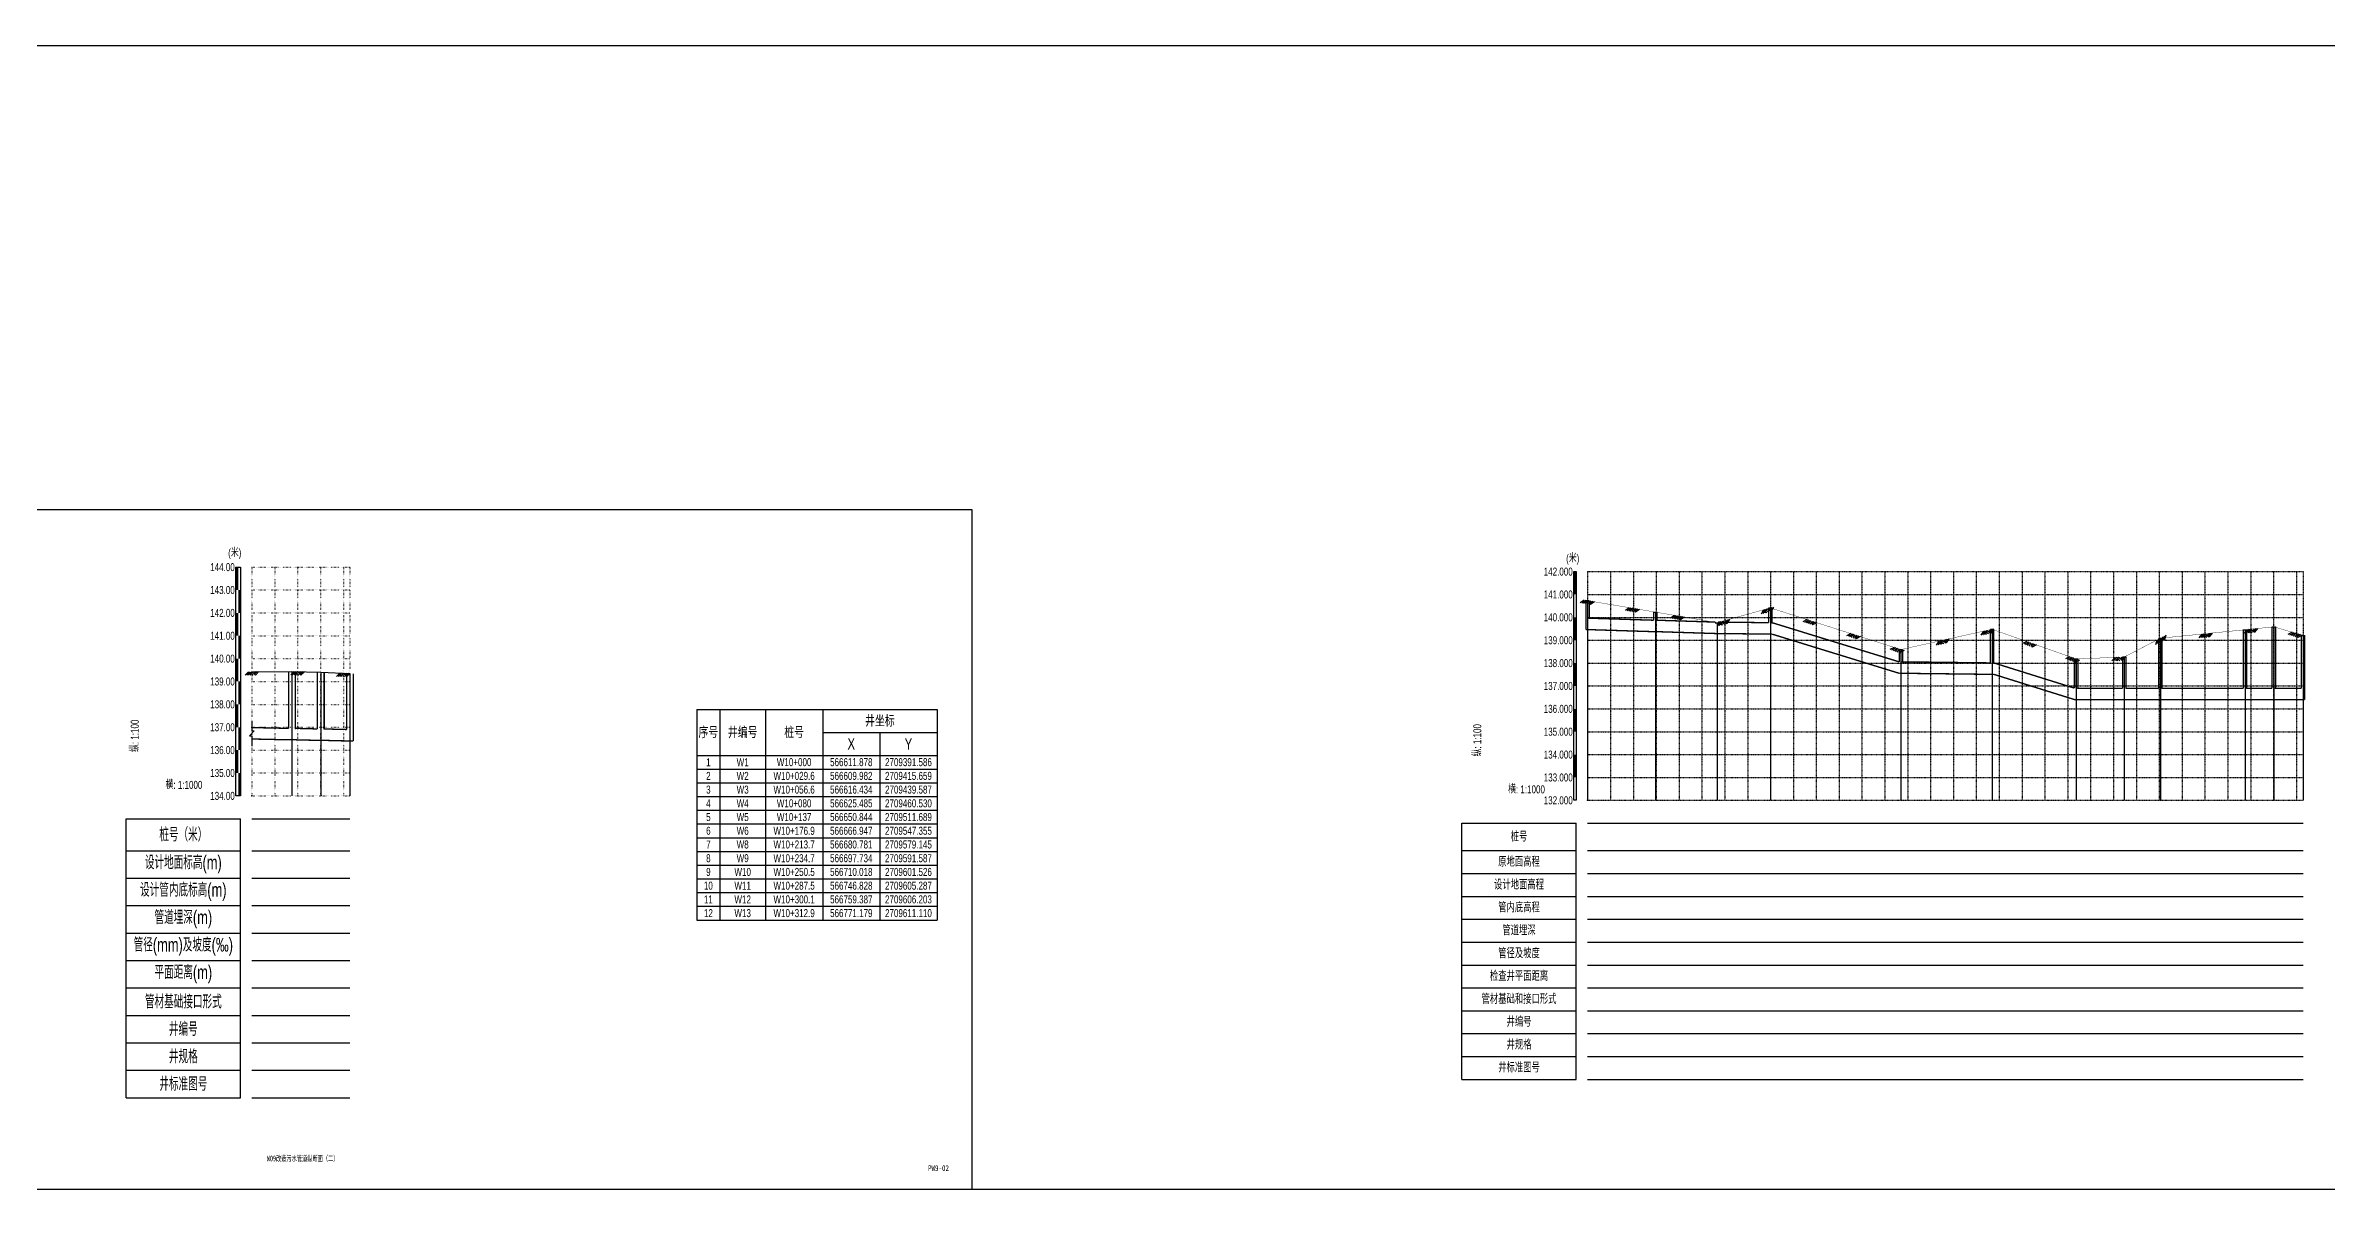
# Model space of a CAD drawing. Extents: x 529262 to 576451, y 2694391 to 2717535.
# Drawn here: x 571886 to 572884, y 2710446 to 2710947 of the extents above; entities that cross this region are included whole.
import ezdxf
from ezdxf.enums import TextEntityAlignment as Align

# ---------------------------------------------------------------- set-up
doc = ezdxf.new("R2010")
doc.units = 0
doc.linetypes.add('DOT', pattern=[6.35, 0, -6.35])
for name, color, linetype in [('GPSCOMMON', 7, 'Continuous'), ('P-说明', 7, 'Continuous'), ('PP-COM', 7, 'Continuous'), ('图框线', 7, 'Continuous'), ('总体标注', 7, 'Continuous'), ('纵断_分栏线', 5, 'Continuous'), ('纵断_地面线', 3, 'Continuous'), ('纵断_标注', 2, 'Continuous'), ('纵断_表头', 2, 'Continuous'), ('纵断_设计线', 1, 'Continuous'), ('纵断_高程网格', 8, 'DOT')]:
    doc.layers.add(name, color=color, linetype=linetype)
for name, color, linetype, lineweight in [('外框_TK', 2, 'Continuous', 15), ('纵断污水井', 7, 'Continuous', 60), ('纵断污水管', 224, 'Continuous', 60)]:
    doc.layers.add(name, color=color, linetype=linetype, lineweight=lineweight)
doc.styles.add('JieTuHzTxt', font='smsim.shx', dxfattribs={"width": 0.7, "bigfont": 'smfs.shx'})
doc.styles.add('NCME', font='smsim.shx', dxfattribs={"width": 0.7, "bigfont": 'smfs.shx'})
doc.styles.add('SEMDI', font='smsim.shx', dxfattribs={"width": 0.75, "bigfont": 'smfs.shx'})
doc.styles.add('SMEDI', font='smsim.shx', dxfattribs={"width": 0.75, "height": 3.5, "bigfont": 'smfs.shx'})
doc.styles.add('宋体', font='', dxfattribs={"width": 0.75})
doc.styles.get('宋体').set_extended_font_data('SimSun')

# ---------------------------------------------------------------- blocks, each defined once
blk = doc.blocks.new('A3WK')
at = {"layer": '图框线'}
blk.add_lwpolyline([(0, 0), (420, 0), (420, 297), (0, 297), (0, 0)], dxfattribs=at)
blk = doc.blocks.new('污水5_zdbt')
at = {"color": 0, "linetype": 'ByBlock', "lineweight": -2}
for p, q in [((-50, 0), (0, 0)), ((-50, -112), (-50, 0)), ((0, -112), (0, 0)), ((-50, -12), (0, -12)), ((-50, -22), (0, -22)), ((-50, -32), (0, -32)), ((-50, -42), (0, -42)), ((-50, -52), (0, -52)), ((-50, -62), (0, -62)), ((-50, -72), (0, -72)), ((-50, -82), (0, -82)), ((-50, -92), (0, -92)), ((-50, -102), (0, -102)), ((-50, -112), (0, -112))]:
    blk.add_line(p, q, dxfattribs=at)
at = {"color": 0, "linetype": 'ByBlock', "lineweight": -2, "char_height": 4, "attachment_point": 5, "style": 'NCME'}
for s, insert in [('桩号', (-25, -6)), ('原地面高程', (-25, -17)), ('设计地面高程', (-25, -27)), ('管内底高程', (-25, -37)), ('管道埋深', (-25, -47)), ('管径及坡度', (-25, -57)), ('检查井平面距离', (-25, -67)), ('管材基础和接口形式', (-25, -77)), ('井编号', (-25, -87)), ('井规格', (-25, -97)), ('井标准图号', (-25, -107))]:
    blk.add_mtext(s, dxfattribs=dict(at, insert=insert))
blk = doc.blocks.new('VSDesignLineBlock')
at = {"color": 0, "linetype": 'Continuous'}
for p, q in [((-1.5, 0), (-3, -1.5)), ((-0.75, 0), (-2.25, -1.5)), ((0, 0), (-1.5, -1.5)), ((0, 0), (1.5, -1.5)), ((1.5, 0), (0.75, -0.75)), ((2.25, 0), (1.12, -1.12)), ((3, 0), (1.5, -1.5)), ((-0.98, -0.98), (-0.46, -1.5)), ((-0.5, -0.5), (0.5, -1.5))]:
    blk.add_line(p, q, dxfattribs=at)
blk = doc.blocks.new('*T141')
at = {"color": 0, "linetype": 'ByBlock', "lineweight": -2, "transparency": 16777216}
for p, q in [((0, 0), (105, 0)), ((0, 0), (0, -92)), ((10, 0), (10, -92)), ((30, 0), (30, -92)), ((55, 0), (55, -92)), ((105, 0), (105, -92)), ((55, -10), (105, -10)), ((80, -10), (80, -92)), ((0, -20), (105, -20)), ((0, -26), (105, -26)), ((0, -32), (105, -32)), ((0, -38), (105, -38)), ((0, -44), (105, -44)), ((0, -50), (105, -50)), ((0, -56), (105, -56)), ((0, -62), (105, -62)), ((0, -68), (105, -68)), ((0, -74), (105, -74)), ((0, -80), (105, -80)), ((0, -86), (105, -86)), ((0, -92), (105, -92))]:
    blk.add_line(p, q, dxfattribs=at)
at = {"color": 0, "transparency": 16777216, "attachment_point": 5}
for s, insert, char_height, width, style in [('序号', (5, -10), 5, 9.98, 'SMEDI'), ('井编号', (20, -10), 5, 19.98, 'SMEDI'), ('桩号', (42.5, -10), 5, 24.98, 'SMEDI'), ('井坐标', (80, -5), 5, 49.98, 'SMEDI'), ('X', (67.5, -15), 5, 24.98, 'SMEDI'), ('Y', (92.5, -15), 5, 24.98, 'SMEDI'), ('2', (5, -29), 3.5, 9.98, 'SEMDI'), ('1', (5, -23), 3.5, 9.98, 'SEMDI'), ('W1', (20, -23), 3.5, 19.98, 'SEMDI'), ('W2', (20, -29), 3.5, 19.98, 'SEMDI'), ('W10+029.6', (42.5, -29), 3.5, 24.98, 'SEMDI'), ('W10+000', (42.5, -23), 3.5, 24.98, 'SEMDI'), ('566611.878', (67.5, -23), 3.5, 24.98, 'SEMDI'), ('566609.982', (67.5, -29), 3.5, 24.98, 'SEMDI'), ('2709391.586', (92.5, -23), 3.5, 24.98, 'SEMDI'), ('2709415.659', (92.5, -29), 3.5, 24.98, 'SEMDI'), ('4', (5, -41), 3.5, 9.98, 'SEMDI'), ('3', (5, -35), 3.5, 9.98, 'SEMDI'), ('W3', (20, -35), 3.5, 19.98, 'SEMDI'), ('W4', (20, -41), 3.5, 19.98, 'SEMDI'), ('W10+056.6', (42.5, -35), 3.5, 24.98, 'SEMDI'), ('W10+080', (42.5, -41), 3.5, 24.98, 'SEMDI'), ('566616.434', (67.5, -35), 3.5, 24.98, 'SEMDI'), ('566625.485', (67.5, -41), 3.5, 24.98, 'SEMDI'), ('2709439.587', (92.5, -35), 3.5, 24.98, 'SEMDI'), ('2709460.530', (92.5, -41), 3.5, 24.98, 'SEMDI'), ('5', (5, -47), 3.5, 9.98, 'SEMDI'), ('W5', (20, -47), 3.5, 19.98, 'SEMDI'), ('W10+137', (42.5, -47), 3.5, 24.98, 'SEMDI'), ('566650.844', (67.5, -47), 3.5, 24.98, 'SEMDI'), ('2709511.689', (92.5, -47), 3.5, 24.98, 'SEMDI'), ('6', (5, -53), 3.5, 9.98, 'SEMDI'), ('7', (5, -59), 3.5, 9.98, 'SEMDI'), ('W6', (20, -53), 3.5, 19.98, 'SEMDI'), ('W8', (20, -59), 3.5, 19.98, 'SEMDI'), ('W10+176.9', (42.5, -53), 3.5, 24.98, 'SEMDI'), ('W10+213.7', (42.5, -59), 3.5, 24.98, 'SEMDI'), ('566666.947', (67.5, -53), 3.5, 24.98, 'SEMDI'), ('566680.781', (67.5, -59), 3.5, 24.98, 'SEMDI'), ('2709547.355', (92.5, -53), 3.5, 24.98, 'SEMDI'), ('2709579.145', (92.5, -59), 3.5, 24.98, 'SEMDI'), ('8', (5, -65), 3.5, 9.98, 'SEMDI'), ('9', (5, -71), 3.5, 9.98, 'SEMDI'), ('W10', (20, -71), 3.5, 19.98, 'SEMDI'), ('W9', (20, -65), 3.5, 19.98, 'SEMDI'), ('W10+234.7', (42.5, -65), 3.5, 24.98, 'SEMDI'), ('W10+250.5', (42.5, -71), 3.5, 24.98, 'SEMDI'), ('566697.734', (67.5, -65), 3.5, 24.98, 'SEMDI'), ('566710.018', (67.5, -71), 3.5, 24.98, 'SEMDI'), ('2709591.587', (92.5, -65), 3.5, 24.98, 'SEMDI'), ('2709601.526', (92.5, -71), 3.5, 24.98, 'SEMDI'), ('10', (5, -77), 3.5, 9.98, 'SEMDI'), ('W11', (20, -77), 3.5, 19.98, 'SEMDI'), ('W10+287.5', (42.5, -77), 3.5, 24.98, 'SEMDI'), ('566746.828', (67.5, -77), 3.5, 24.98, 'SEMDI'), ('2709605.287', (92.5, -77), 3.5, 24.98, 'SEMDI'), ('11', (5, -83), 3.5, 9.98, 'SEMDI'), ('12', (5, -89), 3.5, 9.98, 'SEMDI'), ('W12', (20, -83), 3.5, 19.98, 'SEMDI'), ('W13', (20, -89), 3.5, 19.98, 'SEMDI'), ('W10+300.1', (42.5, -83), 3.5, 24.98, 'SEMDI'), ('W10+312.9', (42.5, -89), 3.5, 24.98, 'SEMDI'), ('566759.387', (67.5, -83), 3.5, 24.98, 'SEMDI'), ('566771.179', (67.5, -89), 3.5, 24.98, 'SEMDI'), ('2709606.203', (92.5, -83), 3.5, 24.98, 'SEMDI'), ('2709611.110', (92.5, -89), 3.5, 24.98, 'SEMDI')]:
    blk.add_mtext(s, dxfattribs=dict(at, insert=insert, char_height=char_height, width=width, style=style))
blk = doc.blocks.new('A3_CdSzy')
at = {"layer": '外框_TK', "const_width": 0.1}
blk.add_lwpolyline([(0, 297), (420, 297), (420, 0), (0, 0)], close=True, dxfattribs=at)
blk = doc.blocks.new('市政排水（YZ）_zdbt')
at = {"color": 0, "linetype": 'ByBlock', "lineweight": -2}
for p, q in [((-50, 0), (0, 0)), ((-50, -122), (-50, 0)), ((0, -122), (0, 0)), ((-50, -14), (0, -14)), ((-50, -26), (0, -26)), ((-50, -38), (0, -38)), ((-50, -50), (0, -50)), ((-50, -62), (0, -62)), ((-50, -74), (0, -74)), ((-50, -86), (0, -86)), ((-50, -98), (0, -98)), ((-50, -110), (0, -110)), ((-50, -122), (0, -122))]:
    blk.add_line(p, q, dxfattribs=at)
at = {"color": 0, "linetype": 'ByBlock', "lineweight": -2, "char_height": 6, "attachment_point": 5, "style": 'JieTuHzTxt'}
for s, insert in [('桩号（米）', (-25, -7)), ('设计地面标高(m)', (-25, -20)), ('设计管内底标高(m)', (-25, -32)), ('管道埋深(m)', (-25, -44)), ('管径(mm)及坡度(‰)', (-25, -56)), ('平面距离(m)', (-25, -68)), ('管材基础接口形式', (-25, -80)), ('井编号', (-25, -92)), ('井规格', (-25, -104)), ('井标准图号', (-25, -116))]:
    blk.add_mtext(s, dxfattribs=dict(at, insert=insert))

msp = doc.modelspace()

# ---------------------------------------------------------------- linework, layer by layer
for points in [[(572559.67, 2710703.863), (572561.17, 2710703.863)], [(572589.295, 2710698.866), (572590.795, 2710698.866)], [(572616.259, 2710694.223), (572617.759, 2710694.223)], [(572639.6, 2710700.689), (572641.1, 2710700.689)], [(572736.553, 2710691.352), (572738.053, 2710691.352)], [(572847.183, 2710691.135), (572848.683, 2710691.135)], [(572859.776, 2710692.412), (572861.276, 2710692.412)], [(572696.7, 2710682.472), (572698.2, 2710682.472)], [(572810.182, 2710687.436), (572811.682, 2710687.436)], [(572872.548, 2710688.681), (572874.048, 2710688.681)], [(572773.352, 2710678.351), (572774.852, 2710678.351)], [(572794.38, 2710679.232), (572795.88, 2710679.232)]]:
    msp.add_lwpolyline(points)
for p in [(572561.17, 2710696.184), (572590.795, 2710695.296), (572617.759, 2710694.485), (572641.1, 2710694.221), (572698.2, 2710677.091), (572738.053, 2710676.641), (572774.852, 2710665.559), (572795.88, 2710665.559), (572811.682, 2710665.559), (572848.683, 2710665.559), (572861.276, 2710665.559), (571976.268, 2710648.371), (571995.281, 2710648.021), (572007.873, 2710647.769)]:
    msp.add_point(p)
at = {"layer": 'GPSCOMMON'}
msp.add_point((571976.268, 2710618.514), dxfattribs=at)
at = {"layer": 'PP-COM'}
for p, q in [((571451.269, 2710946.518), (576451.269, 2710946.518)), ((571451.269, 2710446.518), (576451.269, 2710446.518))]:
    msp.add_line(p, q, dxfattribs=at)
at = {"layer": '总体标注'}
msp.add_point((572560.42, 2710616.559), dxfattribs=at)
at = {"layer": '纵断_分栏线'}
for p, q in [((571976.268, 2710608.514), (572019.145, 2710608.514)), ((572560.42, 2710606.559), (572873.298, 2710606.559)), ((571976.268, 2710594.514), (572019.145, 2710594.514)), ((572560.42, 2710594.559), (572873.298, 2710594.559)), ((571976.268, 2710582.514), (572019.145, 2710582.514)), ((572560.42, 2710584.559), (572873.298, 2710584.559)), ((572560.42, 2710574.559), (572873.298, 2710574.559)), ((571976.268, 2710570.514), (572019.145, 2710570.514)), ((572560.42, 2710564.559), (572873.298, 2710564.559)), ((571976.268, 2710558.514), (572019.145, 2710558.514)), ((572560.42, 2710554.559), (572873.298, 2710554.559)), ((571976.268, 2710546.514), (572019.145, 2710546.514)), ((572560.42, 2710544.559), (572873.298, 2710544.559)), ((571976.268, 2710534.514), (572019.145, 2710534.514)), ((572560.42, 2710534.559), (572873.298, 2710534.559)), ((571976.268, 2710522.514), (572019.145, 2710522.514)), ((572560.42, 2710524.559), (572873.298, 2710524.559)), ((572560.42, 2710514.559), (572873.298, 2710514.559)), ((571976.268, 2710510.514), (572019.145, 2710510.514)), ((572560.42, 2710504.559), (572873.298, 2710504.559)), ((571976.268, 2710498.514), (572019.145, 2710498.514)), ((572560.42, 2710494.559), (572873.298, 2710494.559)), ((571976.268, 2710486.514), (572019.145, 2710486.514))]:
    msp.add_line(p, q, dxfattribs=at)
at = {"layer": '纵断_地面线', "const_width": 0.15}
msp.add_lwpolyline([(572560.42, 2710703.863), (572580.42, 2710700.489), (572590.045, 2710698.866), (572600.42, 2710697.079), (572617.009, 2710694.223), (572620.42, 2710695.168), (572640.35, 2710700.689), (572640.42, 2710700.666), (572660.42, 2710694.286), (572680.42, 2710687.905), (572697.45, 2710682.472), (572700.42, 2710683.134), (572720.42, 2710687.59), (572737.303, 2710691.352), (572740.42, 2710690.251), (572760.42, 2710683.185), (572774.102, 2710678.351), (572780.42, 2710678.616), (572795.13, 2710679.232), (572800.42, 2710681.979), (572810.932, 2710687.436), (572820.42, 2710688.385), (572840.42, 2710690.384), (572847.933, 2710691.135), (572860.42, 2710692.402), (572860.526, 2710692.412), (572873.298, 2710688.681)], dxfattribs=at)
at = {"layer": '纵断_标注'}
for p, q in [((572560.42, 2710703.863), (572560.42, 2710616.559)), ((572590.045, 2710698.866), (572590.045, 2710616.559)), ((572617.009, 2710694.223), (572617.009, 2710616.559)), ((572640.35, 2710700.689), (572640.35, 2710616.559)), ((572737.303, 2710691.352), (572737.303, 2710616.559)), ((572847.933, 2710691.135), (572847.933, 2710616.559)), ((572860.526, 2710692.412), (572860.526, 2710616.559)), ((572697.45, 2710682.472), (572697.45, 2710616.559)), ((572810.932, 2710687.436), (572810.932, 2710616.559)), ((572873.298, 2710688.681), (572873.298, 2710616.559)), ((571993.781, 2710672.897), (571993.781, 2710618.514)), ((572006.373, 2710672.546), (572006.373, 2710618.514)), ((572019.145, 2710671.989), (572019.145, 2710618.514)), ((572774.102, 2710678.351), (572774.102, 2710616.559)), ((572795.13, 2710679.232), (572795.13, 2710616.559))]:
    msp.add_line(p, q, dxfattribs=at)
for points in [[(571921.268, 2710618.514, 0, 0, 0), (571921.268, 2710643.847, 1, 0, 0), (571921.268, 2710651.847, 0, 0, 0)], [(572508.42, 2710616.559, 0, 0, 0), (572508.42, 2710641.892, 1, 0, 0), (572508.42, 2710649.892, 0, 0, 0)], [(571921.268, 2710618.514, 0, 0, 0), (571946.601, 2710618.514, 1, 0, 0), (571954.601, 2710618.514, 0, 0, 0)], [(572508.42, 2710616.559, 0, 0, 0), (572533.753, 2710616.559, 1, 0, 0), (572541.753, 2710616.559, 0, 0, 0)]]:
    msp.add_lwpolyline(points, format="xyseb", dxfattribs=at)
msp.add_lwpolyline([(571976.268, 2710651.371), (571976.268, 2710646.971), (571977.268, 2710646.971), (571975.268, 2710644.771), (571976.268, 2710644.771), (571976.268, 2710640.371)], dxfattribs=at)
at = {"layer": '纵断_表头', "const_width": 1}
for points in [[(571969.768, 2710708.514), (571969.768, 2710718.514)], [(572554.92, 2710706.559), (572554.92, 2710716.559)], [(571970.768, 2710698.514), (571970.768, 2710708.514)], [(571969.768, 2710688.514), (571969.768, 2710698.514)], [(572554.92, 2710686.559), (572554.92, 2710696.559)], [(571970.768, 2710678.514), (571970.768, 2710688.514)], [(571969.768, 2710668.514), (571969.768, 2710678.514)], [(572554.92, 2710666.559), (572554.92, 2710676.559)], [(571970.768, 2710658.514), (571970.768, 2710668.514)], [(571969.768, 2710648.514), (571969.768, 2710658.514)], [(572554.92, 2710646.559), (572554.92, 2710656.559)], [(571970.768, 2710638.514), (571970.768, 2710648.514)], [(571969.768, 2710628.514), (571969.768, 2710638.514)], [(572554.92, 2710626.559), (572554.92, 2710636.559)], [(571970.768, 2710618.514), (571970.768, 2710628.514)]]:
    msp.add_lwpolyline(points, dxfattribs=at)
at = {"layer": '纵断_表头'}
for points in [[(571971.268, 2710618.514), (571969.268, 2710618.514), (571969.268, 2710718.514), (571971.268, 2710718.514), (571971.268, 2710618.514)], [(572555.42, 2710616.559), (572554.42, 2710616.559), (572554.42, 2710716.559), (572555.42, 2710716.559), (572555.42, 2710616.559)]]:
    msp.add_lwpolyline(points, dxfattribs=at)
at = {"layer": '纵断_设计线', "const_width": 0.15}
msp.add_lwpolyline([(572560.42, 2710703.863), (572580.42, 2710700.489), (572590.045, 2710698.866), (572600.42, 2710697.079), (572617.009, 2710694.223), (572620.42, 2710695.168), (572640.35, 2710700.689), (572640.42, 2710700.666), (572660.42, 2710694.286), (572680.42, 2710687.905), (572697.45, 2710682.472), (572700.42, 2710683.134), (572720.42, 2710687.59), (572737.303, 2710691.352), (572740.42, 2710690.251), (572760.42, 2710683.185), (572774.102, 2710678.351), (572780.42, 2710678.616), (572795.13, 2710679.232), (572800.42, 2710681.979), (572810.932, 2710687.436), (572820.42, 2710688.385), (572840.42, 2710690.384), (572847.933, 2710691.135), (572860.42, 2710692.402), (572860.526, 2710692.412), (572873.298, 2710688.681)], dxfattribs=at)
at = {"layer": '纵断_设计线'}
msp.add_lwpolyline([(571976.268, 2710672.808), (571993.781, 2710672.897), (572006.373, 2710672.546), (572019.145, 2710671.989)], dxfattribs=at)
at = {"layer": '纵断_高程网格', "ltscale": 0.0787}
for p, q in [((571976.268, 2710718.514), (572019.145, 2710718.514)), ((571976.268, 2710718.514), (571976.268, 2710618.514)), ((571986.268, 2710718.514), (571986.268, 2710618.514)), ((571996.268, 2710718.514), (571996.268, 2710618.514)), ((572006.268, 2710718.514), (572006.268, 2710618.514)), ((572016.268, 2710718.514), (572016.268, 2710618.514)), ((572019.145, 2710718.514), (572019.145, 2710618.514)), ((571976.268, 2710708.514), (572019.145, 2710708.514)), ((571976.268, 2710698.514), (572019.145, 2710698.514)), ((571976.268, 2710688.514), (572019.145, 2710688.514)), ((571976.268, 2710678.514), (572019.145, 2710678.514)), ((571976.268, 2710668.514), (572019.145, 2710668.514)), ((571976.268, 2710658.514), (572019.145, 2710658.514)), ((571976.268, 2710648.514), (572019.145, 2710648.514)), ((571976.268, 2710638.514), (572019.145, 2710638.514)), ((571976.268, 2710628.514), (572019.145, 2710628.514)), ((571976.268, 2710618.514), (572019.145, 2710618.514))]:
    msp.add_line(p, q, dxfattribs=at)
at = {"layer": '纵断_高程网格', "ltscale": 0.0001575}
for p, q in [((572560.42, 2710716.559), (572873.298, 2710716.559)), ((572560.42, 2710716.559), (572560.42, 2710616.559)), ((572570.42, 2710716.559), (572570.42, 2710616.559)), ((572580.42, 2710716.559), (572580.42, 2710616.559)), ((572590.42, 2710716.559), (572590.42, 2710616.559)), ((572600.42, 2710716.559), (572600.42, 2710616.559)), ((572610.42, 2710716.559), (572610.42, 2710616.559)), ((572620.42, 2710716.559), (572620.42, 2710616.559)), ((572630.42, 2710716.559), (572630.42, 2710616.559)), ((572640.42, 2710716.559), (572640.42, 2710616.559)), ((572650.42, 2710716.559), (572650.42, 2710616.559)), ((572660.42, 2710716.559), (572660.42, 2710616.559)), ((572670.42, 2710716.559), (572670.42, 2710616.559)), ((572680.42, 2710716.559), (572680.42, 2710616.559)), ((572690.42, 2710716.559), (572690.42, 2710616.559)), ((572700.42, 2710716.559), (572700.42, 2710616.559)), ((572710.42, 2710716.559), (572710.42, 2710616.559)), ((572720.42, 2710716.559), (572720.42, 2710616.559)), ((572730.42, 2710716.559), (572730.42, 2710616.559)), ((572740.42, 2710716.559), (572740.42, 2710616.559)), ((572750.42, 2710716.559), (572750.42, 2710616.559)), ((572760.42, 2710716.559), (572760.42, 2710616.559)), ((572770.42, 2710716.559), (572770.42, 2710616.559)), ((572780.42, 2710716.559), (572780.42, 2710616.559)), ((572790.42, 2710716.559), (572790.42, 2710616.559)), ((572800.42, 2710716.559), (572800.42, 2710616.559)), ((572810.42, 2710716.559), (572810.42, 2710616.559)), ((572820.42, 2710716.559), (572820.42, 2710616.559)), ((572830.42, 2710716.559), (572830.42, 2710616.559)), ((572840.42, 2710716.559), (572840.42, 2710616.559)), ((572850.42, 2710716.559), (572850.42, 2710616.559)), ((572860.42, 2710716.559), (572860.42, 2710616.559)), ((572870.42, 2710716.559), (572870.42, 2710616.559)), ((572873.298, 2710716.559), (572873.298, 2710616.559)), ((572560.42, 2710706.559), (572873.298, 2710706.559)), ((572560.42, 2710696.559), (572873.298, 2710696.559)), ((572560.42, 2710686.559), (572873.298, 2710686.559)), ((572560.42, 2710676.559), (572873.298, 2710676.559)), ((572560.42, 2710666.559), (572873.298, 2710666.559)), ((572560.42, 2710656.559), (572873.298, 2710656.559)), ((572560.42, 2710646.559), (572873.298, 2710646.559)), ((572560.42, 2710636.559), (572873.298, 2710636.559)), ((572560.42, 2710626.559), (572873.298, 2710626.559)), ((572560.42, 2710616.559), (572873.298, 2710616.559))]:
    msp.add_line(p, q, dxfattribs=at)
at = {"layer": '纵断污水井', "const_width": 0.6}
for points in [[(572559.67, 2710703.863), (572559.67, 2710691.184)], [(572561.17, 2710703.863), (572561.17, 2710696.184)], [(572559.67, 2710691.184), (572561.17, 2710691.184)], [(572589.295, 2710698.866), (572589.295, 2710695.296)], [(572590.795, 2710698.866), (572590.795, 2710695.296)], [(572616.259, 2710694.223), (572616.259, 2710694.487)], [(572617.759, 2710694.223), (572617.759, 2710694.485)], [(572639.6, 2710700.689), (572639.6, 2710694.221)], [(572641.1, 2710700.689), (572641.1, 2710694.221)], [(572736.553, 2710691.352), (572736.553, 2710676.641)], [(572738.053, 2710691.352), (572738.053, 2710676.641)], [(572847.183, 2710691.135), (572847.183, 2710665.559)], [(572848.683, 2710691.135), (572848.683, 2710665.559)], [(572859.776, 2710692.412), (572859.776, 2710665.559)], [(572861.276, 2710692.412), (572861.276, 2710665.559)], [(572589.295, 2710690.296), (572590.795, 2710690.296)], [(572616.259, 2710689.485), (572616.259, 2710689.487)], [(572616.259, 2710689.485), (572617.759, 2710689.485)], [(572639.6, 2710689.221), (572641.1, 2710689.221)], [(572696.7, 2710682.472), (572696.7, 2710677.091)], [(572698.2, 2710682.472), (572698.2, 2710677.091)], [(572810.182, 2710687.436), (572810.182, 2710665.559)], [(572811.682, 2710687.436), (572811.682, 2710665.559)], [(572872.548, 2710688.681), (572872.548, 2710665.559)], [(572874.048, 2710688.681), (572874.048, 2710660.559)], [(571992.281, 2710672.897), (571992.281, 2710648.021)], [(571995.281, 2710672.897), (571995.281, 2710648.024)], [(572004.873, 2710672.546), (572004.873, 2710647.769)], [(572007.873, 2710672.546), (572007.873, 2710647.774)], [(572017.645, 2710671.989), (572017.645, 2710647.514)], [(572020.645, 2710671.989), (572020.645, 2710642.514)], [(572696.7, 2710672.091), (572698.2, 2710672.091)], [(572736.553, 2710671.641), (572738.053, 2710671.641)], [(572773.352, 2710678.351), (572773.352, 2710665.601)], [(572774.852, 2710678.351), (572774.852, 2710665.559)], [(572794.38, 2710679.232), (572794.38, 2710665.559)], [(572795.88, 2710679.232), (572795.88, 2710665.559)], [(572773.352, 2710660.559), (572773.352, 2710660.601)], [(572773.352, 2710660.559), (572774.852, 2710660.559)], [(572794.38, 2710660.559), (572795.88, 2710660.559)], [(572810.182, 2710660.559), (572811.682, 2710660.559)], [(572847.183, 2710660.559), (572848.683, 2710660.559)], [(572859.776, 2710660.559), (572861.276, 2710660.559)], [(572872.548, 2710660.559), (572874.048, 2710660.559)], [(571992.281, 2710643.024), (571995.281, 2710643.024)], [(572004.873, 2710642.774), (572007.873, 2710642.774)], [(572017.645, 2710642.514), (572020.645, 2710642.514)]]:
    msp.add_lwpolyline(points, dxfattribs=at)
at = {"layer": '纵断污水管', "const_width": 0.6}
for points in [[(572561.17, 2710696.184), (572589.295, 2710695.296)], [(572561.17, 2710691.184), (572589.295, 2710690.296)], [(572590.795, 2710695.296), (572616.259, 2710694.487)], [(572617.759, 2710694.485), (572639.6, 2710694.221)], [(572641.1, 2710694.221), (572696.7, 2710677.091)], [(572590.795, 2710690.296), (572616.259, 2710689.487)], [(572617.759, 2710689.485), (572639.6, 2710689.221)], [(572641.1, 2710689.221), (572696.7, 2710672.091)], [(572698.2, 2710677.091), (572736.553, 2710676.641)], [(572698.2, 2710672.091), (572736.553, 2710671.641)], [(572738.053, 2710676.641), (572773.352, 2710665.601)], [(572738.053, 2710671.641), (572773.352, 2710660.601)], [(572774.852, 2710665.559), (572794.38, 2710665.559)], [(572795.88, 2710665.559), (572810.182, 2710665.559)], [(572811.682, 2710665.559), (572847.183, 2710665.559)], [(572848.683, 2710665.559), (572859.776, 2710665.559)], [(572861.276, 2710665.559), (572872.548, 2710665.559)], [(572774.852, 2710660.559), (572794.38, 2710660.559)], [(572795.88, 2710660.559), (572810.182, 2710660.559)], [(572811.682, 2710660.559), (572847.183, 2710660.559)], [(572848.683, 2710660.559), (572859.776, 2710660.559)], [(572861.276, 2710660.559), (572872.548, 2710660.559)], [(571976.268, 2710648.371), (571992.281, 2710648.021)], [(571976.268, 2710643.371), (571992.281, 2710643.021)], [(571995.281, 2710648.021), (572004.873, 2710647.769)], [(571995.281, 2710643.021), (572004.873, 2710642.769)], [(572007.873, 2710647.769), (572017.645, 2710647.514)], [(572007.873, 2710642.769), (572017.645, 2710642.514)]]:
    msp.add_lwpolyline(points, dxfattribs=at)

# ---------------------------------------------------------------- block references
msp.add_blockref('*T141', (572170.897, 2710656.226))
at = {"layer": '纵断_标注'}
for p, rotation in [((572560.42, 2710703.863), 350.3325503612252), ((572638.785, 2710700.255), 15.48396527539869), ((572580.136, 2710700.504), 350.3325503612252), ((572599.852, 2710697.145), 350.3325503612252), ((572619.511, 2710694.916), 15.48396527539869), ((572657.857, 2710695.104), 342.3053536901409), ((572734.97, 2710690.833), 12.56213072290579), ((572850.464, 2710691.403), 5.729789898460458), ((572676.91, 2710689.025), 342.3053536901409), ((572695.964, 2710682.946), 342.3053536901409), ((572715.449, 2710686.483), 12.56213072290579), ((572753.907, 2710685.486), 340.5412343399599), ((572810.693, 2710687.312), 27.43780445560447), ((572830.564, 2710689.406), 5.729789898460458), ((572870.017, 2710689.64), 343.7153820011907), ((571976.268, 2710672.808), 0.2906571682543729), ((571996.266, 2710672.827), 358.4045440680235), ((572016.253, 2710672.115), 357.50298837385), ((572772.765, 2710678.823), 340.5412343399599), ((572792.667, 2710679.129), 2.399775136581401)]:
    msp.add_blockref('VSDesignLineBlock', p, dxfattribs=dict(at, rotation=rotation))
at = {"layer": '纵断_表头'}
for name, p in [('A3_CdSzy', (571871.268, 2710446.514)), ('A3WK', (571871.268, 2710446.514)), ('A3WK', (571871.269, 2710446.515)), ('市政排水（YZ）_zdbt', (571971.268, 2710608.514)), ('污水5_zdbt', (572555.42, 2710606.559))]:
    msp.add_blockref(name, p, dxfattribs=at)

# ---------------------------------------------------------------- texts
at = {"layer": 'P-说明', "style": '宋体'}
for s, width, p in [('W09改造污水管道纵断面（二）', 0.65, (571998.466, 2710459.975)), ('PW9-02', 0.75, (572276.54, 2710455.745))]:
    msp.add_text(s, height=2.5, dxfattribs=dict(at, width=width)).set_placement(p, align=Align.MIDDLE_CENTER)
at = {"layer": '纵断_标注', "width": 0.75}
for style, p in [('SEMDI', (571923.268, 2710651.847)), ('NCME', (572510.42, 2710649.892))]:
    msp.add_text('纵: 1:100', height=3.5, rotation=90, dxfattribs=dict(at, style=style)).set_placement(p, align=Align.TOP_RIGHT)
for style, p in [('SEMDI', (571954.601, 2710620.514)), ('NCME', (572541.753, 2710618.559))]:
    msp.add_text('横: 1:1000', height=3.5, dxfattribs=dict(at, style=style)).set_placement(p, align=Align.BOTTOM_RIGHT)
at = {"layer": '纵断_表头', "width": 0.75}
for style, p in [('SEMDI', (571968.768, 2710722.014)), ('NCME', (572553.92, 2710719.559))]:
    msp.add_text('(米)', height=3.5, dxfattribs=dict(at, style=style)).set_placement(p, align=Align.BOTTOM_CENTER)
for s, style, p in [('144.00', 'SEMDI', (571968.768, 2710718.514)), ('142.000', 'NCME', (572553.92, 2710716.559)), ('143.00', 'SEMDI', (571968.768, 2710708.514)), ('141.000', 'NCME', (572553.92, 2710706.559)), ('142.00', 'SEMDI', (571968.768, 2710698.514)), ('140.000', 'NCME', (572553.92, 2710696.559)), ('141.00', 'SEMDI', (571968.768, 2710688.514)), ('139.000', 'NCME', (572553.92, 2710686.559)), ('140.00', 'SEMDI', (571968.768, 2710678.514)), ('138.000', 'NCME', (572553.92, 2710676.559)), ('139.00', 'SEMDI', (571968.768, 2710668.514)), ('137.000', 'NCME', (572553.92, 2710666.559)), ('138.00', 'SEMDI', (571968.768, 2710658.514)), ('136.000', 'NCME', (572553.92, 2710656.559)), ('137.00', 'SEMDI', (571968.768, 2710648.514)), ('135.000', 'NCME', (572553.92, 2710646.559)), ('136.00', 'SEMDI', (571968.768, 2710638.514)), ('134.000', 'NCME', (572553.92, 2710636.559)), ('135.00', 'SEMDI', (571968.768, 2710628.514)), ('133.000', 'NCME', (572553.92, 2710626.559)), ('134.00', 'SEMDI', (571968.768, 2710618.514)), ('132.000', 'NCME', (572553.92, 2710616.559))]:
    msp.add_text(s, height=3.5, dxfattribs=dict(at, style=style)).set_placement(p, align=Align.MIDDLE_RIGHT)

doc.saveas('drawing.dxf')
